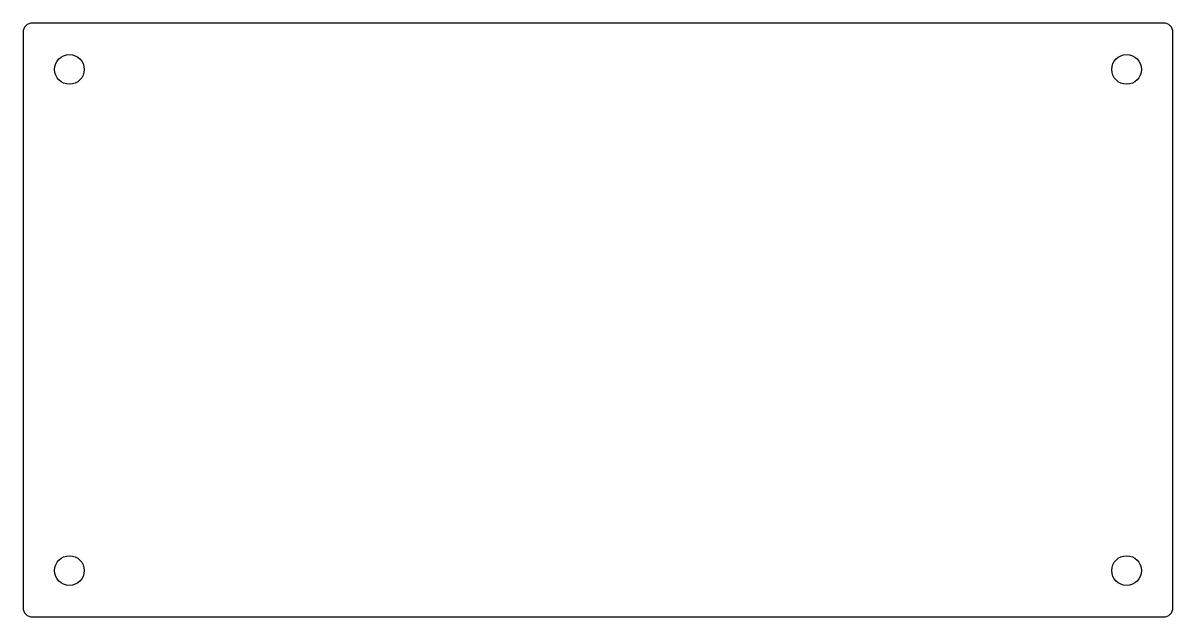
# Model space of a CAD drawing. Header units: millimetres. Extents: x -62 to 62, y -22 to 42.
import ezdxf

# ---------------------------------------------------------------- set-up
doc = ezdxf.new("R2010")
doc.units = ezdxf.units.MM
doc.layers.get('0').update_dxf_attribs({"linetype": 'CONTINUOUS'})

msp = doc.modelspace()

# ---------------------------------------------------------------- linework, layer by layer
msp.add_lwpolyline([(62, 41, 0.414214), (61, 42), (-61, 42, 0.414214), (-62, 41), (-62, -21, 0.414214), (-61, -22), (61, -22, 0.414214), (62, -21)], format="xyb", close=True)
for centre in [(-57, 37), (57, 37), (-57, -17), (57, -17)]:
    msp.add_circle(centre, 1.6)

doc.saveas('drawing.dxf')
